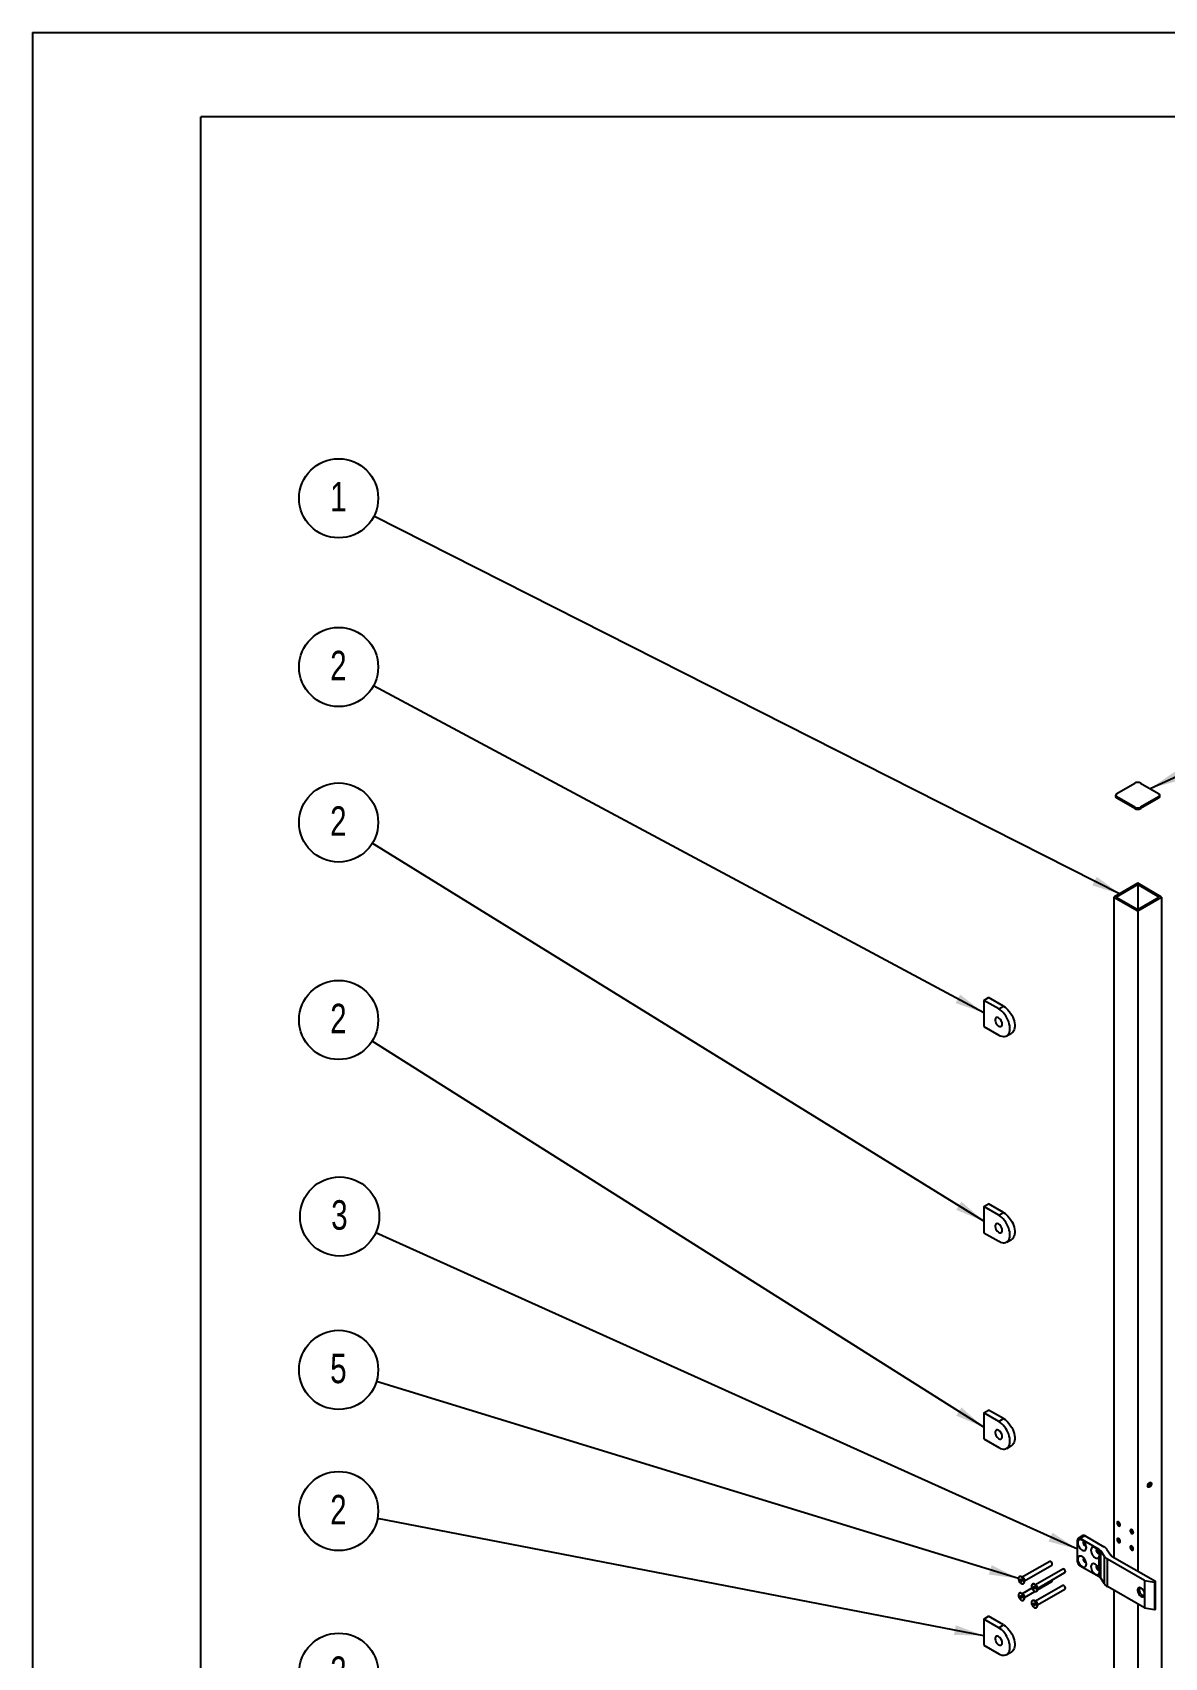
# Model space of a CAD drawing. Extents: x 0 to 4200, y 0 to 2970.
# Drawn here: x 0 to 1345, y 1040 to 2970 of the extents above; entities that cross this region are included whole.
import ezdxf

# ---------------------------------------------------------------- set-up
doc = ezdxf.new("R2010")
doc.units = 0
doc.header["$LTSCALE"] = 10
doc.layers.get('0').update_dxf_attribs({"linetype": 'CONTINUOUS'})
doc.layers.add('FORMATO', color=7, linetype='CONTINUOUS')
doc.styles.add('SLDTEXTSTYLE0', font='TXT', dxfattribs={"width": 0.75})
doc.dimstyles.new('SLDDIMSTYLE0', dxfattribs={"dimtxt": 0.18, "dimasz": 35, "dimexe": 0, "dimexo": 0.0625, "dimgap": 0, "dimtad": 0, "dimtih": 1, "dimtoh": 1, "dimdec": 0, "dimrnd": 1e-09, "dimzin": 0, "dimtxsty": 'STANDARD', "dimsah": 1, "dimcen": 0.09, "dimazin": 3, "dimtfac": 35, "dimtdec": 0, "dimtofl": 0, "dimtmove": 0, "dimatfit": 3, "dimtolj": 1, "dimtzin": 0})

# ---------------------------------------------------------------- blocks, each defined once
blk = doc.blocks.new('SW_NOTE_0_6')
at = {"layer": 'FORMATO', "color": 0}
blk.add_circle((-42, 21.2), 47, dxfattribs=at)
at = {"layer": 'FORMATO', "color": 0, "insert": (-42.3, 40.5), "char_height": 35, "attachment_point": 2, "style": 'SLDTEXTSTYLE0'}
blk.add_mtext('1', dxfattribs=at)
blk = doc.blocks.new('SW_NOTE_0_8')
at = {"layer": 'FORMATO', "color": 0}
blk.add_circle((-39.8, 25.1), 47, dxfattribs=at)
at = {"layer": 'FORMATO', "color": 0, "insert": (-40.1, 44.3), "char_height": 35, "attachment_point": 2, "style": 'SLDTEXTSTYLE0'}
blk.add_mtext('2', dxfattribs=at)
blk = doc.blocks.new('SW_NOTE_0_9')
at = {"layer": 'FORMATO', "color": 0}
blk.add_circle((-45.5, 11.7), 47, dxfattribs=at)
at = {"layer": 'FORMATO', "color": 0, "insert": (-45.9, 31), "char_height": 35, "attachment_point": 2, "style": 'SLDTEXTSTYLE0'}
blk.add_mtext('2', dxfattribs=at)
blk = doc.blocks.new('SW_NOTE_0_12')
at = {"layer": 'FORMATO', "color": 0}
blk.add_circle((-40, 24.7), 47, dxfattribs=at)
at = {"layer": 'FORMATO', "color": 0, "insert": (-40.4, 43.9), "char_height": 35, "attachment_point": 2, "style": 'SLDTEXTSTYLE0'}
blk.add_mtext('2', dxfattribs=at)
blk = doc.blocks.new('SW_NOTE_0_14')
at = {"layer": 'FORMATO', "color": 0}
blk.add_circle((-46.2, 8.9), 47, dxfattribs=at)
at = {"layer": 'FORMATO', "color": 0, "insert": (-46.5, 28.1), "char_height": 35, "attachment_point": 2, "style": 'SLDTEXTSTYLE0'}
blk.add_mtext('2', dxfattribs=at)
blk = doc.blocks.new('SW_NOTE_0_18')
at = {"layer": 'FORMATO', "color": 0}
blk.add_circle((-41.5, 22.2), 47, dxfattribs=at)
at = {"layer": 'FORMATO', "color": 0, "insert": (-41.8, 41.4), "char_height": 35, "attachment_point": 2, "style": 'SLDTEXTSTYLE0'}
blk.add_mtext('2', dxfattribs=at)
blk = doc.blocks.new('SW_NOTE_0_19')
at = {"layer": 'FORMATO', "color": 0}
blk.add_circle((-42.9, 19.3), 47, dxfattribs=at)
at = {"layer": 'FORMATO', "color": 0, "insert": (-43.2, 38.6), "char_height": 35, "attachment_point": 2, "style": 'SLDTEXTSTYLE0'}
blk.add_mtext('3', dxfattribs=at)
blk = doc.blocks.new('SW_NOTE_0_22')
at = {"layer": 'FORMATO', "color": 0}
blk.add_circle((-45, 13.8), 47, dxfattribs=at)
at = {"layer": 'FORMATO', "color": 0, "insert": (-45.3, 33), "char_height": 35, "attachment_point": 2, "style": 'SLDTEXTSTYLE0'}
blk.add_mtext('5', dxfattribs=at)

msp = doc.modelspace()

# ---------------------------------------------------------------- linework, layer by layer
at = {"color": 7, "linetype": 'CONTINUOUS'}
for p, q in [((0, 2970), (4200, 2970)), ((0, 2970), (0, 0)), ((4100, 2870), (200, 2870)), ((200, 100), (200, 2870)), ((1288.8, 2066.3), (1310.1, 2078.6)), ((1317.1, 2078.6), (1338.3, 2066.3)), ((1287.4, 2064.3), (1287.4, 2062.6)), ((1310.1, 2050), (1288.8, 2062.2)), ((1288.8, 2062.2), (1288.8, 2060.6)), ((1310.1, 2048.4), (1288.8, 2060.6)), ((1310.1, 2048.4), (1310.1, 2050)), ((1338.3, 2062.2), (1317.1, 2050)), ((1338.3, 2060.6), (1317.1, 2048.4)), ((1317.1, 2050), (1317.1, 2048.4)), ((1338.3, 2060.6), (1338.3, 2062.2)), ((1339.8, 2062.6), (1339.8, 2064.3)), ((1313.6, 1959.6), (1285.3, 1943.2)), ((1313.6, 1957.9), (1288.1, 1943.2)), ((1341.9, 1943.2), (1313.6, 1959.6)), ((1339, 1943.2), (1313.6, 1957.9)), ((1313.6, 1957.9), (1313.6, 1928.5)), ((1285.3, 1943.2), (1313.6, 1926.9)), ((1285.3, 1943.2), (1285.3, 1159)), ((1288.1, 1943.2), (1313.6, 1928.5)), ((1313.6, 1926.9), (1341.9, 1943.2)), ((1313.6, 1928.5), (1339, 1943.2)), ((1341.9, 1943.2), (1341.9, 685.8)), ((1313.6, 1926.9), (1313.6, 1142.7)), ((1130.7, 1820.5), (1136.4, 1823.8)), ((1148.4, 1810.3), (1130.7, 1820.5)), ((1130.7, 1820.5), (1130.7, 1789.5)), ((1154, 1813.6), (1136.4, 1823.8)), ((1148.4, 1810.3), (1154, 1813.6)), ((1130.7, 1789.5), (1148.4, 1779.3)), ((1157.9, 1778.3), (1163.5, 1781.6)), ((1130.7, 1575.6), (1136.4, 1578.8)), ((1148.4, 1565.4), (1130.7, 1575.6)), ((1130.7, 1575.6), (1130.7, 1544.5)), ((1154, 1568.6), (1136.4, 1578.8)), ((1148.4, 1565.4), (1154, 1568.6)), ((1130.7, 1544.5), (1148.4, 1534.3)), ((1157.9, 1533.4), (1163.5, 1536.6)), ((1130.7, 1330.6), (1136.4, 1333.9)), ((1154, 1323.7), (1136.4, 1333.9)), ((1148.4, 1320.4), (1130.7, 1330.6)), ((1130.7, 1330.6), (1130.7, 1299.6)), ((1148.4, 1320.4), (1154, 1323.7)), ((1130.7, 1299.6), (1148.4, 1289.4)), ((1157.9, 1288.4), (1163.5, 1291.7)), ((1290.4, 1200.5), (1290.5, 1201)), ((1241.9, 1154.7), (1241.9, 1179.2)), ((1248.5, 1184.7), (1242.9, 1181.5)), ((1251, 1184.5), (1245.4, 1181.2)), ((1267.8, 1168.3), (1245.4, 1181.2)), ((1251, 1184.5), (1273.4, 1171.6)), ((1290.4, 1180.9), (1290.5, 1181.4)), ((1306, 1191.5), (1306, 1192)), ((1267.8, 1164.1), (1267.8, 1168.3)), ((1267.8, 1144.5), (1267.8, 1159.4)), ((1274.1, 1160), (1269.6, 1166.7)), ((1269.6, 1134.1), (1269.6, 1166.7)), ((1274.1, 1127.4), (1274.1, 1160)), ((1277, 1168.4), (1281.6, 1161.7)), ((1283.3, 1160.1), (1334.6, 1130.6)), ((1306, 1171.9), (1306, 1172.4)), ((1209, 1154.1), (1176.4, 1135.3)), ((1178.9, 1131), (1211.5, 1149.8)), ((1224.5, 1145.1), (1192, 1126.4)), ((1194.5, 1122), (1227, 1140.8)), ((1210.5, 1153.8), (1210.2, 1154)), ((1212, 1150.9), (1212, 1151.3)), ((1226.1, 1144.8), (1225.8, 1145)), ((1227.6, 1142), (1227.6, 1142.3)), ((1267.8, 1135.7), (1245.4, 1148.6)), ((1267.8, 1135.7), (1267.8, 1139.8)), ((1321.8, 1131.4), (1277.7, 1156.9)), ((1277.7, 1124.2), (1277.7, 1156.9)), ((1173.1, 1136.1), (1172.8, 1135.9)), ((1174.1, 1131.6), (1174.1, 1133.1)), ((1174.1, 1133.1), (1175.2, 1133.1)), ((1175.7, 1132.5), (1174.1, 1131.6)), ((1175.2, 1130.3), (1174.1, 1131.6)), ((1175.2, 1133.1), (1176.3, 1131.8)), ((1176.3, 1130.9), (1175.2, 1130.3)), ((1176.3, 1130.4), (1175.2, 1130.3)), ((1177.1, 1134.9), (1175.5, 1135.9)), ((1176.3, 1131.8), (1176.3, 1130.4)), ((1187.9, 1122.3), (1176.4, 1115.7)), ((1177.6, 1127.5), (1177.9, 1127.7)), ((1178.9, 1130), (1178.9, 1131.8)), ((1188.7, 1127.1), (1188.3, 1126.9)), ((1189.5, 1123.6), (1190.3, 1124.3)), ((1190.5, 1124.2), (1189.5, 1123.6)), ((1190, 1122), (1189.5, 1123.6)), ((1191.6, 1123), (1190, 1122)), ((1191.2, 1121.2), (1190, 1122)), ((1190.3, 1124.3), (1191.5, 1123.4)), ((1192.7, 1126), (1191.1, 1126.9)), ((1192, 1121.9), (1191.2, 1121.2)), ((1191.5, 1123.4), (1192, 1121.9)), ((1191.6, 1123), (1191.5, 1123.4)), ((1191.6, 1123), (1191.6, 1123)), ((1224.5, 1125.5), (1192, 1106.8)), ((1194.4, 1120.4), (1211.5, 1130.2)), ((1194.5, 1121), (1194.5, 1122.8)), ((1194.5, 1102.4), (1227, 1121.2)), ((1212, 1131.3), (1212, 1131.7)), ((1226.1, 1125.2), (1225.8, 1125.4)), ((1227.6, 1122.4), (1227.6, 1122.7)), ((1274.1, 1127.4), (1269.6, 1134.1)), ((1321.8, 1098.8), (1277.7, 1124.2)), ((1285.3, 1119.8), (1285.3, 685.8)), ((1321.8, 1131.4), (1333.6, 1129.6)), ((1321.8, 1131.4), (1321.8, 1115.1)), ((1333.6, 1129.6), (1333.6, 1096.9)), ((1334.9, 1097.5), (1334.9, 1130.2)), ((1173.1, 1116.5), (1172.8, 1116.3)), ((1174, 1112.4), (1174.3, 1113.6)), ((1175.5, 1113.2), (1174, 1112.4)), ((1174.9, 1110.9), (1174, 1112.4)), ((1174.3, 1113.6), (1175.5, 1113.4)), ((1176.3, 1111.7), (1174.9, 1110.9)), ((1176.1, 1110.6), (1174.9, 1110.9)), ((1177.1, 1115.3), (1175.5, 1116.3)), ((1175.5, 1113.4), (1176.4, 1111.9)), ((1176.4, 1111.9), (1176.1, 1110.6)), ((1177.6, 1108), (1177.9, 1108.1)), ((1178.9, 1111.4), (1191.3, 1118.5)), ((1178.9, 1110.4), (1178.9, 1112.2)), ((1188.7, 1107.5), (1188.3, 1107.3)), ((1189.6, 1103.4), (1189.8, 1104.6)), ((1191.1, 1104.3), (1189.6, 1103.4)), ((1190.5, 1101.9), (1189.6, 1103.4)), ((1189.8, 1104.6), (1191, 1104.4)), ((1191.9, 1102.7), (1190.5, 1101.9)), ((1191.7, 1101.7), (1190.5, 1101.9)), ((1191, 1104.4), (1191.9, 1102.9)), ((1192.7, 1106.4), (1191.1, 1107.3)), ((1191.9, 1102.9), (1191.7, 1101.7)), ((1193.2, 1118.6), (1193.5, 1118.8)), ((1194.5, 1101.4), (1194.5, 1103.2)), ((1313.6, 1103.5), (1313.6, 669.4)), ((1321.8, 1115.1), (1321.8, 1098.8)), ((1130.7, 1085.6), (1136.4, 1088.9)), ((1148.4, 1075.4), (1130.7, 1085.6)), ((1130.7, 1085.6), (1130.7, 1054.6)), ((1154, 1078.7), (1136.4, 1088.9)), ((1193.2, 1099), (1193.5, 1099.2)), ((1321.8, 1098.8), (1333.6, 1096.9)), ((1148.4, 1075.4), (1154, 1078.7)), ((1130.7, 1054.6), (1148.4, 1044.4)), ((1157.9, 1043.5), (1163.5, 1046.7))]:
    msp.add_line(p, q, dxfattribs=at)
at = {"color": 7, "linetype": 'CONTINUOUS', "flags": 128}
for points in [[(1152.6, 1792.4), (1152.5, 1793.6), (1152.1, 1795), (1151.5, 1796.4), (1150.7, 1797.6), (1149.7, 1798.7), (1148.6, 1799.5), (1147.6, 1800.1), (1146.6, 1800.3), (1145.7, 1800.1), (1144.9, 1799.7), (1144.4, 1798.9), (1144.2, 1797.8), (1144.2, 1796.6), (1144.4, 1795.3), (1144.9, 1793.9), (1145.7, 1792.6), (1146.6, 1791.4), (1147.6, 1790.4), (1148.6, 1789.8), (1149.7, 1789.4), (1150.7, 1789.4), (1151.5, 1789.7), (1152.1, 1790.3), (1152.5, 1791.2), (1152.6, 1792.4)], [(1148.4, 1779.3), (1150.2, 1778.4), (1152, 1777.8), (1153.7, 1777.5), (1155.4, 1777.5), (1156.9, 1777.9), (1158.2, 1778.5), (1159.4, 1779.5), (1160.3, 1780.8), (1161, 1782.3), (1161.5, 1784), (1161.8, 1786), (1161.8, 1788.1), (1161.5, 1790.4), (1161, 1792.7), (1160.3, 1795.1), (1159.4, 1797.4), (1158.2, 1799.7), (1156.9, 1801.9), (1155.4, 1804), (1153.7, 1805.9), (1152, 1807.6), (1150.2, 1809.1), (1148.4, 1810.3)], [(1154, 1813.6), (1155.9, 1812.4), (1157.7, 1810.9), (1159.4, 1809.2), (1161, 1807.3), (1162.5, 1805.2), (1163.9, 1803), (1165, 1800.7), (1166, 1798.3), (1166.7, 1796), (1167.2, 1793.6), (1167.4, 1791.4), (1167.4, 1789.3), (1167.2, 1787.3), (1166.7, 1785.6), (1166, 1784), (1165, 1782.8), (1163.9, 1781.8), (1163.5, 1781.6)], [(1148.4, 1534.3), (1150.2, 1533.4), (1152, 1532.8), (1153.7, 1532.5), (1155.4, 1532.6), (1156.9, 1532.9), (1158.2, 1533.6), (1159.4, 1534.6), (1160.3, 1535.8), (1161, 1537.3), (1161.5, 1539.1), (1161.8, 1541), (1161.8, 1543.2), (1161.5, 1545.4), (1161, 1547.7), (1160.3, 1550.1), (1159.4, 1552.4), (1158.2, 1554.8), (1156.9, 1557), (1155.4, 1559.1), (1153.7, 1561), (1152, 1562.7), (1150.2, 1564.2), (1148.4, 1565.4)], [(1154, 1568.6), (1155.9, 1567.4), (1157.7, 1565.9), (1159.4, 1564.2), (1161, 1562.3), (1162.5, 1560.2), (1163.9, 1558), (1165, 1555.7), (1166, 1553.4), (1166.7, 1551), (1167.2, 1548.7), (1167.4, 1546.4), (1167.4, 1544.3), (1167.2, 1542.4), (1166.7, 1540.6), (1166, 1539.1), (1165, 1537.8), (1163.9, 1536.8), (1163.5, 1536.6)], [(1152.6, 1547.4), (1152.5, 1548.7), (1152.1, 1550.1), (1151.5, 1551.4), (1150.7, 1552.7), (1149.7, 1553.7), (1148.6, 1554.6), (1147.6, 1555.1), (1146.6, 1555.3), (1145.7, 1555.2), (1144.9, 1554.7), (1144.4, 1553.9), (1144.2, 1552.9), (1144.2, 1551.7), (1144.4, 1550.3), (1144.9, 1548.9), (1145.7, 1547.6), (1146.6, 1546.4), (1147.6, 1545.5), (1148.6, 1544.8), (1149.7, 1544.4), (1150.7, 1544.4), (1151.5, 1544.7), (1152.1, 1545.3), (1152.5, 1546.2), (1152.6, 1547.4)], [(1148.4, 1289.4), (1150.2, 1288.4), (1152, 1287.8), (1153.7, 1287.6), (1155.4, 1287.6), (1156.9, 1287.9), (1158.2, 1288.6), (1159.4, 1289.6), (1160.3, 1290.9), (1161, 1292.4), (1161.5, 1294.1), (1161.8, 1296.1), (1161.8, 1298.2), (1161.5, 1300.4), (1161, 1302.8), (1160.3, 1305.1), (1159.4, 1307.5), (1158.2, 1309.8), (1156.9, 1312), (1155.4, 1314.1), (1153.7, 1316), (1152, 1317.7), (1150.2, 1319.2), (1148.4, 1320.4)], [(1154, 1323.7), (1155.9, 1322.5), (1157.7, 1321), (1159.4, 1319.3), (1161, 1317.4), (1162.5, 1315.3), (1163.9, 1313.1), (1165, 1310.8), (1166, 1308.4), (1166.7, 1306), (1167.2, 1303.7), (1167.4, 1301.5), (1167.4, 1299.3), (1167.2, 1297.4), (1166.7, 1295.6), (1166, 1294.1), (1165, 1292.9), (1163.9, 1291.9), (1163.5, 1291.7)], [(1152.6, 1302.4), (1152.5, 1303.7), (1152.1, 1305.1), (1151.5, 1306.4), (1150.7, 1307.7), (1149.7, 1308.8), (1148.6, 1309.6), (1147.6, 1310.1), (1146.6, 1310.4), (1145.7, 1310.2), (1144.9, 1309.7), (1144.4, 1309), (1144.2, 1307.9), (1144.2, 1306.7), (1144.4, 1305.3), (1144.9, 1304), (1145.7, 1302.7), (1146.6, 1301.5), (1147.6, 1300.5), (1148.6, 1299.8), (1149.7, 1299.5), (1150.7, 1299.4), (1151.5, 1299.7), (1152.1, 1300.4), (1152.5, 1301.3), (1152.6, 1302.4)], [(1325.4, 1243.8), (1325.6, 1244.7), (1325.9, 1245.7), (1326.5, 1246.6), (1327.2, 1247.3), (1327.9, 1247.9), (1328.7, 1248.1), (1329.3, 1248), (1329.7, 1247.5), (1330, 1246.8), (1330, 1246), (1329.7, 1245), (1329.3, 1244), (1328.7, 1243.2), (1327.9, 1242.6), (1327.2, 1242.2), (1326.5, 1242.2), (1325.9, 1242.4), (1325.6, 1243), (1325.4, 1243.8)], [(1292.9, 1197.4), (1292.8, 1198.3), (1292.4, 1199.2), (1291.8, 1200.1), (1291.1, 1200.7), (1290.4, 1201), (1289.8, 1201), (1289.3, 1200.7), (1289, 1200.1), (1289, 1199.2), (1289.3, 1198.3), (1289.8, 1197.4), (1290.4, 1196.7), (1291.1, 1196.2), (1291.8, 1196), (1292.4, 1196.2), (1292.8, 1196.7), (1292.9, 1197.4)], [(1247.5, 1179.4), (1246.4, 1179.9), (1245.3, 1180.1), (1244.3, 1179.9), (1243.5, 1179.5), (1242.9, 1178.7), (1242.5, 1177.7), (1242.4, 1176.4), (1242.5, 1175), (1242.9, 1173.6), (1243.5, 1172.1), (1244.3, 1170.7), (1245.3, 1169.4), (1246.4, 1168.4), (1247.5, 1167.6), (1248.7, 1167), (1249.7, 1166.9), (1250.7, 1167), (1251.5, 1167.5), (1252.1, 1168.2), (1252.5, 1169.3), (1252.6, 1170.5), (1252.5, 1171.9), (1252.1, 1173.4), (1251.5, 1174.9), (1250.7, 1176.3), (1249.7, 1177.5), (1248.7, 1178.6), (1247.5, 1179.4)], [(1249.5, 1177.8), (1249.4, 1177.7), (1249, 1177.3), (1248.8, 1176.6), (1248.8, 1175.8), (1249.1, 1174.9), (1249.7, 1174), (1250.3, 1173.3), (1251.1, 1172.9), (1251.7, 1172.8), (1252.2, 1173.1)], [(1292.9, 1177.8), (1292.8, 1178.7), (1292.4, 1179.6), (1291.8, 1180.5), (1291.1, 1181.1), (1290.4, 1181.4), (1289.8, 1181.4), (1289.3, 1181.1), (1289, 1180.5), (1289, 1179.7), (1289.3, 1178.7), (1289.8, 1177.8), (1290.4, 1177.1), (1291.1, 1176.6), (1291.8, 1176.4), (1292.4, 1176.6), (1292.8, 1177.1), (1292.9, 1177.8)], [(1308.5, 1188.5), (1308.3, 1189.3), (1308, 1190.3), (1307.4, 1191.1), (1306.7, 1191.7), (1306, 1192), (1305.3, 1192), (1304.9, 1191.7), (1304.6, 1191.1), (1304.6, 1190.3), (1304.9, 1189.3), (1305.3, 1188.5), (1306, 1187.7), (1306.7, 1187.2), (1307.4, 1187.1), (1308, 1187.2), (1308.3, 1187.7), (1308.5, 1188.5)], [(1247.5, 1159.8), (1246.4, 1160.3), (1245.3, 1160.5), (1244.3, 1160.4), (1243.5, 1159.9), (1242.9, 1159.1), (1242.5, 1158.1), (1242.4, 1156.8), (1242.5, 1155.4), (1242.9, 1154), (1243.5, 1152.5), (1244.3, 1151.1), (1245.3, 1149.8), (1246.4, 1148.8), (1247.5, 1148), (1248.7, 1147.4), (1249.7, 1147.3), (1250.7, 1147.4), (1251.5, 1147.9), (1252.1, 1148.6), (1252.5, 1149.7), (1252.6, 1150.9), (1252.5, 1152.3), (1252.1, 1153.8), (1251.5, 1155.3), (1250.7, 1156.7), (1249.7, 1157.9), (1248.7, 1159), (1247.5, 1159.8)], [(1249.5, 1158.2), (1249.4, 1158.1), (1249, 1157.7), (1248.8, 1157), (1248.8, 1156.2), (1249.1, 1155.3), (1249.7, 1154.4), (1250.3, 1153.7), (1251.1, 1153.3), (1251.7, 1153.2), (1252.2, 1153.5)], [(1267.8, 1164.1), (1267.2, 1165.6), (1266.4, 1167.1), (1265.4, 1168.4), (1264.3, 1169.5), (1263.2, 1170.3), (1262, 1170.9), (1260.9, 1171.1), (1259.9, 1171), (1259.1, 1170.5), (1258.5, 1169.8), (1258.1, 1168.7), (1257.9, 1167.5), (1258.1, 1166), (1258.5, 1164.5), (1259.1, 1163.1), (1259.9, 1161.6), (1260.9, 1160.4), (1262, 1159.3), (1263.2, 1158.5), (1264.3, 1158), (1265.4, 1157.9), (1266.4, 1158.1), (1267.2, 1158.6), (1267.8, 1159.4)], [(1265.1, 1168.8), (1264.9, 1168.7), (1264.5, 1168.3), (1264.3, 1167.7), (1264.4, 1166.8), (1264.7, 1165.9), (1265.2, 1165), (1265.9, 1164.3), (1266.6, 1163.9), (1267.3, 1163.8), (1267.6, 1164)], [(1304.6, 1171.1), (1304.7, 1170.2), (1305.1, 1169.3), (1305.6, 1168.5), (1306.3, 1167.8), (1307, 1167.5), (1307.7, 1167.5), (1308.2, 1167.8), (1308.4, 1168.5), (1308.4, 1169.3), (1308.2, 1170.2), (1307.7, 1171.1), (1307, 1171.8), (1306.3, 1172.3), (1305.6, 1172.5), (1305.1, 1172.3), (1304.7, 1171.8), (1304.6, 1171.1)], [(1211.5, 1149.8), (1211.5, 1149.8), (1211.9, 1150.2), (1212, 1150.9), (1211.9, 1151.8), (1211.5, 1152.7), (1210.9, 1153.4), (1210.2, 1154), (1209.6, 1154.2), (1209, 1154.1)], [(1227, 1140.8), (1227, 1140.8), (1227.4, 1141.2), (1227.6, 1142), (1227.4, 1142.8), (1227, 1143.7), (1226.5, 1144.5), (1225.8, 1145), (1225.1, 1145.2), (1224.5, 1145.1)], [(1267.8, 1144.5), (1267.2, 1146), (1266.4, 1147.5), (1265.4, 1148.8), (1264.3, 1149.9), (1263.2, 1150.7), (1262, 1151.3), (1260.9, 1151.5), (1259.9, 1151.4), (1259.1, 1150.9), (1258.5, 1150.2), (1258.1, 1149.1), (1257.9, 1147.9), (1258.1, 1146.4), (1258.5, 1145), (1259.1, 1143.5), (1259.9, 1142), (1260.9, 1140.8), (1262, 1139.7), (1263.2, 1138.9), (1264.3, 1138.4), (1265.4, 1138.3), (1266.4, 1138.5), (1267.2, 1139), (1267.8, 1139.8)], [(1265.1, 1149.2), (1264.9, 1149.2), (1264.5, 1148.7), (1264.3, 1148.1), (1264.4, 1147.2), (1264.7, 1146.3), (1265.2, 1145.4), (1265.9, 1144.7), (1266.6, 1144.3), (1267.3, 1144.2), (1267.6, 1144.4)], [(1171.8, 1133.7), (1171.9, 1132.6), (1172.3, 1131.4), (1172.9, 1130.2), (1173.6, 1129.1), (1174.5, 1128.3), (1175.4, 1127.7), (1176.3, 1127.4), (1177.2, 1127.4), (1177.8, 1127.7), (1178.3, 1128.4), (1178.6, 1129.2), (1178.6, 1130.3), (1178.3, 1131.5), (1177.8, 1132.7), (1177.2, 1133.8), (1176.3, 1134.8), (1175.4, 1135.5), (1174.5, 1136), (1173.6, 1136.1), (1172.9, 1135.9), (1172.3, 1135.4), (1171.9, 1134.7), (1171.8, 1133.7)], [(1177.9, 1127.7), (1178.2, 1127.9), (1178.7, 1128.5), (1178.9, 1129.4), (1178.9, 1130.5), (1178.7, 1131.7), (1178.2, 1132.9), (1177.5, 1134), (1176.7, 1135), (1175.8, 1135.7), (1174.8, 1136.2), (1174, 1136.3), (1173.2, 1136.1), (1173.1, 1136.1)], [(1187.6, 1123.1), (1188.1, 1121.9), (1188.7, 1120.7), (1189.6, 1119.7), (1190.5, 1119), (1191.4, 1118.5), (1192.3, 1118.3), (1193, 1118.5), (1193.6, 1119), (1194, 1119.7), (1194.2, 1120.7), (1194, 1121.8), (1193.7, 1123), (1193.1, 1124.2), (1192.4, 1125.3), (1191.5, 1126.2), (1190.6, 1126.8), (1189.7, 1127.1), (1188.8, 1127.1), (1188.1, 1126.8), (1187.6, 1126.2), (1187.4, 1125.3), (1187.4, 1124.2), (1187.6, 1123.1)], [(1193.5, 1118.8), (1194, 1119.2), (1194.4, 1119.9), (1194.5, 1120.9), (1194.4, 1122), (1194, 1123.2), (1193.5, 1124.4), (1192.7, 1125.5), (1191.8, 1126.3), (1190.9, 1127), (1190, 1127.3), (1189.2, 1127.3), (1188.7, 1127.1)], [(1211.5, 1130.2), (1211.5, 1130.2), (1211.9, 1130.7), (1212, 1131.4), (1211.9, 1132.1)], [(1212, 1131.7), (1212, 1131.8), (1212, 1132.1)], [(1227, 1121.2), (1227.1, 1121.2), (1227.4, 1121.7), (1227.6, 1122.4), (1227.4, 1123.3), (1227, 1124.2), (1226.4, 1124.9), (1225.7, 1125.5), (1225, 1125.7), (1224.5, 1125.5)], [(1321.8, 1115.1), (1321.6, 1116.4), (1321.2, 1117.8), (1320.6, 1119.1), (1319.8, 1120.4), (1318.8, 1121.5), (1317.8, 1122.3), (1316.7, 1122.8), (1315.7, 1123), (1314.8, 1122.9), (1314.1, 1122.4), (1313.6, 1121.6), (1313.3, 1120.6), (1313.3, 1119.4), (1313.6, 1118), (1314.1, 1116.7), (1314.8, 1115.3), (1315.7, 1114.2), (1316.7, 1113.2), (1317.8, 1112.5), (1318.8, 1112.1), (1319.8, 1112.1), (1320.6, 1112.4), (1321.2, 1113), (1321.6, 1114), (1321.8, 1115.1)], [(1318.1, 1122.1), (1317.7, 1122.2), (1316.9, 1122.2), (1316.2, 1122), (1315.7, 1121.4), (1315.4, 1120.5), (1315.4, 1119.5), (1315.7, 1118.3), (1316.2, 1117.1), (1316.9, 1116.1), (1317.7, 1115.2), (1318.6, 1114.5), (1319.5, 1114.1), (1320.3, 1114.1), (1321, 1114.4), (1321.5, 1115), (1321.7, 1115.8)], [(1333.6, 1129.6), (1333.9, 1129.6), (1334.3, 1129.6), (1334.5, 1129.7), (1334.7, 1129.9), (1334.8, 1130), (1334.9, 1130.2), (1334.8, 1130.4), (1334.6, 1130.6)], [(1172.9, 1110.6), (1173.7, 1109.5), (1174.5, 1108.6), (1175.5, 1108), (1176.4, 1107.8), (1177.2, 1107.8), (1177.9, 1108.1), (1178.3, 1108.8), (1178.6, 1109.7), (1178.6, 1110.8), (1178.3, 1111.9), (1177.8, 1113.1), (1177.1, 1114.2), (1176.3, 1115.2), (1175.4, 1115.9), (1174.5, 1116.4), (1173.6, 1116.5), (1172.8, 1116.3), (1172.3, 1115.8), (1171.9, 1115), (1171.8, 1114.1), (1171.9, 1112.9), (1172.3, 1111.7), (1172.9, 1110.6)], [(1177.9, 1108.1), (1178.2, 1108.3), (1178.7, 1109), (1178.9, 1109.9), (1178.9, 1111), (1178.6, 1112.1), (1178.1, 1113.3), (1177.5, 1114.4), (1176.6, 1115.4), (1175.7, 1116.1), (1174.8, 1116.6), (1173.9, 1116.7), (1173.2, 1116.5), (1173.1, 1116.5)], [(1188.4, 1101.6), (1189.2, 1100.5), (1190.1, 1099.7), (1191, 1099.1), (1191.9, 1098.8), (1192.7, 1098.8), (1193.4, 1099.2), (1193.9, 1099.8), (1194.1, 1100.7), (1194.1, 1101.8), (1193.9, 1103), (1193.4, 1104.1), (1192.7, 1105.3), (1191.9, 1106.2), (1190.9, 1107), (1190, 1107.4), (1189.1, 1107.5), (1188.4, 1107.4), (1187.8, 1106.8), (1187.5, 1106.1), (1187.3, 1105.1), (1187.5, 1103.9), (1187.9, 1102.7), (1188.4, 1101.6)], [(1193.5, 1099.2), (1193.8, 1099.4), (1194.2, 1100), (1194.5, 1100.9), (1194.5, 1102), (1194.2, 1103.2), (1193.7, 1104.3), (1193, 1105.5), (1192.2, 1106.4), (1191.3, 1107.2), (1190.4, 1107.6), (1189.5, 1107.7), (1188.7, 1107.5), (1188.7, 1107.5)], [(1333.6, 1096.9), (1333.9, 1096.9), (1334.3, 1097), (1334.5, 1097.1), (1334.7, 1097.2), (1334.8, 1097.4), (1334.9, 1097.5)], [(1152.6, 1057.5), (1152.5, 1058.8), (1152.1, 1060.1), (1151.5, 1061.5), (1150.7, 1062.7), (1149.7, 1063.8), (1148.6, 1064.6), (1147.6, 1065.2), (1146.6, 1065.4), (1145.7, 1065.2), (1144.9, 1064.8), (1144.4, 1064), (1144.2, 1063), (1144.2, 1061.7), (1144.4, 1060.4), (1144.9, 1059), (1145.7, 1057.7), (1146.6, 1056.5), (1147.6, 1055.6), (1148.6, 1054.9), (1149.7, 1054.5), (1150.7, 1054.5), (1151.5, 1054.8), (1152.1, 1055.4), (1152.5, 1056.3), (1152.6, 1057.5)], [(1148.4, 1044.4), (1150.2, 1043.5), (1152, 1042.9), (1153.7, 1042.6), (1155.4, 1042.6), (1156.9, 1043), (1158.2, 1043.7), (1159.4, 1044.6), (1160.3, 1045.9), (1161, 1047.4), (1161.5, 1049.2), (1161.8, 1051.1), (1161.8, 1053.2), (1161.5, 1055.5), (1161, 1057.8), (1160.3, 1060.2), (1159.4, 1062.5), (1158.2, 1064.8), (1156.9, 1067.1), (1155.4, 1069.1), (1153.7, 1071.1), (1152, 1072.8), (1150.2, 1074.2), (1148.4, 1075.4)], [(1154, 1078.7), (1155.9, 1077.5), (1157.7, 1076), (1159.4, 1074.3), (1161, 1072.4), (1162.5, 1070.3), (1163.9, 1068.1), (1165, 1065.8), (1166, 1063.4), (1166.7, 1061.1), (1167.2, 1058.7), (1167.4, 1056.5), (1167.4, 1054.4), (1167.2, 1052.4), (1166.7, 1050.7), (1166, 1049.2), (1165, 1047.9), (1163.9, 1046.9), (1163.5, 1046.7)]]:
    msp.add_lwpolyline(points, dxfattribs=at)
at = {"color": 7, "linetype": 'CONTINUOUS'}
for centre, radius, start, end in [((1289.6, 2064.3), 2.18, 110.7834, 249.2166), ((1313.6, 2071.7), 7.69, 62.6097, 117.3903), ((1337.6, 2064.3), 2.18, 290.7834, 69.2166), ((1289.9, 2062.9), 2.51, 185.6948, 245.6254), ((1313.6, 2056.8), 7.69, 242.6097, 297.3903), ((1313.6, 2055.2), 7.69, 242.6097, 297.3903), ((1337.3, 2062.9), 2.51, 294.3746, 354.3052), ((1159.8, 1801.4), 10.2, 198.6437, 221.3508), ((1159.8, 1556.5), 10.2, 198.6424, 221.3521), ((1159.8, 1311.5), 10.2, 198.642, 221.3525), ((1324.2, 1247.1), 4.37, 287.9495, 12.0559), ((1294.4, 1200.6), 3.97, 181.169, 246.9698), ((1244, 1179.5), 2.18, 50.7959, 189.2148), ((1249.6, 1182.5), 2.51, 54.3813, 114.3086), ((1294.4, 1181), 3.97, 181.1698, 246.9698), ((1310, 1191.6), 3.97, 181.169, 246.9698), ((1265.2, 1163.6), 5.39, 35.7447, 61.3869), ((1261.3, 1161.8), 6.84, 339.8936, 20.1064), ((1268.3, 1162.1), 10.8, 35.7444, 61.387), ((1282.8, 1166.3), 10.8, 215.7445, 241.3869), ((1285.9, 1164.9), 5.39, 215.7447, 241.3869), ((1310, 1172), 3.97, 181.1698, 246.9698), ((1208.8, 1151.2), 3.16, 2.6069, 57.3879), ((1224.5, 1142.2), 3.08, 1.8719, 58.1229), ((1249.5, 1155), 7.68, 182.6051, 237.395), ((1261.3, 1142.2), 6.84, 339.8935, 20.1065), ((1175.6, 1132), 3.39, 350.4237, 69.5714), ((1175, 1131.6), 3.93, 2.6054, 57.3899), ((1191.1, 1123), 3.39, 350.424, 69.5711), ((1190.7, 1122.7), 3.84, 1.8705, 58.1247), ((1224.5, 1122.6), 3.09, 1.9138, 58.08), ((1265.2, 1130.9), 5.39, 35.7447, 61.3869), ((1282.8, 1133.7), 10.8, 215.7445, 241.3869), ((1175.6, 1112.4), 3.39, 350.413, 69.5815), ((1175.1, 1112.1), 3.84, 1.9135, 58.081), ((1191.1, 1103.4), 3.39, 350.413, 69.5815), ((1190.7, 1103.1), 3.84, 1.9135, 58.081), ((1159.8, 1066.5), 10.2, 198.6431, 221.3514)]:
    msp.add_arc(centre, radius, start, end, dxfattribs=at)

# ---------------------------------------------------------------- block references
at = {"layer": 'FORMATO', "color": 7}
for name, p in [('SW_NOTE_0_6', (405.9, 2395.6)), ('SW_NOTE_0_18', (405.4, 2194.2)), ('SW_NOTE_0_12', (403.9, 2007)), ('SW_NOTE_0_8', (403.7, 1772.1)), ('SW_NOTE_0_19', (408, 1544.5)), ('SW_NOTE_0_22', (408.9, 1367.8)), ('SW_NOTE_0_14', (410.1, 1205)), ('SW_NOTE_0_9', (409.5, 1010.2))]:
    msp.add_blockref(name, p, dxfattribs=at)

# ---------------------------------------------------------------- leaders
for points in [[(1293.5, 1946.3), (405.9, 2395.6)], [(1328.3, 2072.1), (2062.4, 2410.5)], [(1130.7, 1805.7), (405.4, 2194.2)], [(1130.7, 1558.2), (403.9, 2007)], [(1130.7, 1313.4), (403.7, 1772.1)], [(1241.9, 1168.6), (408, 1544.5)], [(1171.8, 1133.8), (408.9, 1367.8)], [(1130.7, 1065.9), (410.1, 1205)]]:
    msp.add_leader(points, dimstyle='SLDDIMSTYLE0', dxfattribs=at)

doc.saveas('drawing.dxf')
